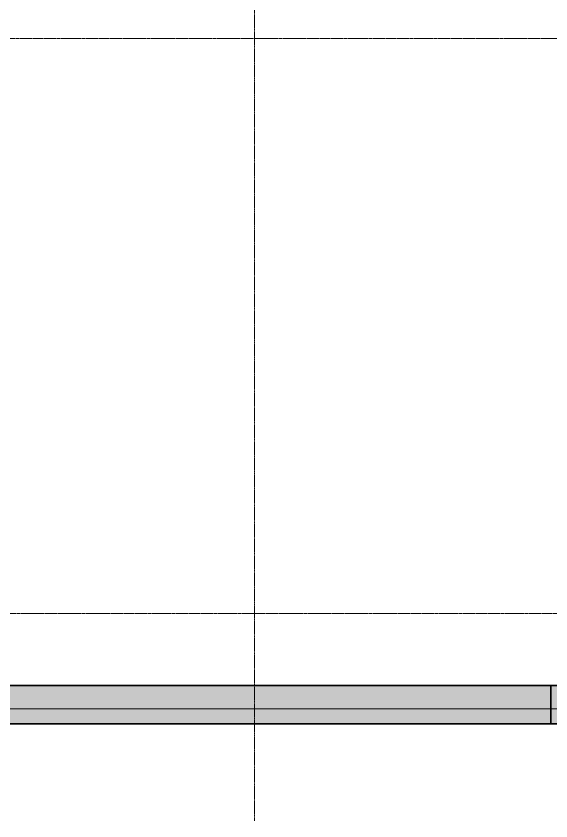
# Model space of a CAD drawing. Header units: centimetres. Extents: x -6111 to 13767, y -285 to 1600.
# Drawn here: x 9974 to 10672, y -177 to 874 of the extents above; entities that cross this region are included whole.
import ezdxf

# ---------------------------------------------------------------- set-up
doc = ezdxf.new("R2010")
doc.units = ezdxf.units.CM
doc.linetypes.add('Centre', pattern=[3.175, 0.635, -0.475, 1.59, -0.475])
doc.linetypes.add('Grid Line', pattern=[2.2225, 1.27, -0.3175, 0.3175, -0.3175])
for name, color, linetype, lineweight in [('A-FLOR', 7, 'Continuous', 9), ('A-FLOR-LEVL', 7, 'Continuous', 9), ('A-FLOR-PATT', 7, 'Continuous', 35), ('C-BLDG-PADS', 7, 'Continuous', 9), ('S-GRID', 7, 'Continuous', 9)]:
    doc.layers.add(name, color=color, linetype=linetype, lineweight=lineweight)

# ---------------------------------------------------------------- blocks, each defined once
blk = doc.blocks.new('PQ_RVR_ARQ-01_ZZ_ZZ_MO_T_A_rvt-4-Elevación Eje 5')
at = {"layer": 'A-FLOR', "color": 254, "lineweight": 35, "true_color": 0xcccccc}
for p, q in [((-2771.6, 0), (-5047.2, 0)), ((-2771.6, -50), (-2771.6, 0)), ((-5047.2, -50), (-2771.6, -50))]:
    blk.add_line(p, q, dxfattribs=at)
at = {"layer": 'C-BLDG-PADS', "color": 254, "lineweight": 18, "true_color": 0xdadada}
for p, q in [((-2346.8, 0), (-4065.2, 0)), ((-4065.2, -30.5), (-2346.8, -30.5))]:
    blk.add_line(p, q, dxfattribs=at)

msp = doc.modelspace()

# ---------------------------------------------------------------- hatches: boundary and pattern name
at = {"layer": 'A-FLOR-PATT', "lineweight": 9, "true_color": 0x9a9a9a}
msp.add_hatch(color=253, dxfattribs=at).paths.add_polyline_path([(12073.141, -50), (12135.6, -50), (12135.6, 0), (7562.061, 0), (7562.061, -50), (11749.736, -50)])

# ---------------------------------------------------------------- linework, layer by layer
at = {"layer": 'A-FLOR', "lineweight": 35}
for p, q in [((11203.566, 0), (7562.061, 0)), ((7563.203, -50), (12135.6, -50))]:
    msp.add_line(p, q, dxfattribs=at)
at = {"layer": 'A-FLOR-LEVL', "color": 253, "linetype": 'Centre', "true_color": 0xaaaaaa}
for p, q in [((12652.403, 845.103), (6966.223, 845.103)), ((6966.223, 94), (12652.403, 94)), ((6966.223, 0), (12652.403, 0)), ((12652.403, -50), (6966.223, -50))]:
    msp.add_line(p, q, dxfattribs=at)
at = {"layer": 'S-GRID', "color": 253, "linetype": 'Grid Line', "true_color": 0xaaaaaa}
msp.add_line((10284.78, -176.993), (10284.78, 1531.136), dxfattribs=at)

# ---------------------------------------------------------------- block references
at = {"lineweight": 5}
msp.add_blockref('PQ_RVR_ARQ-01_ZZ_ZZ_MO_T_A_rvt-4-Elevación Eje 5', (13443.443, 0), dxfattribs=at)

doc.saveas('drawing.dxf')
